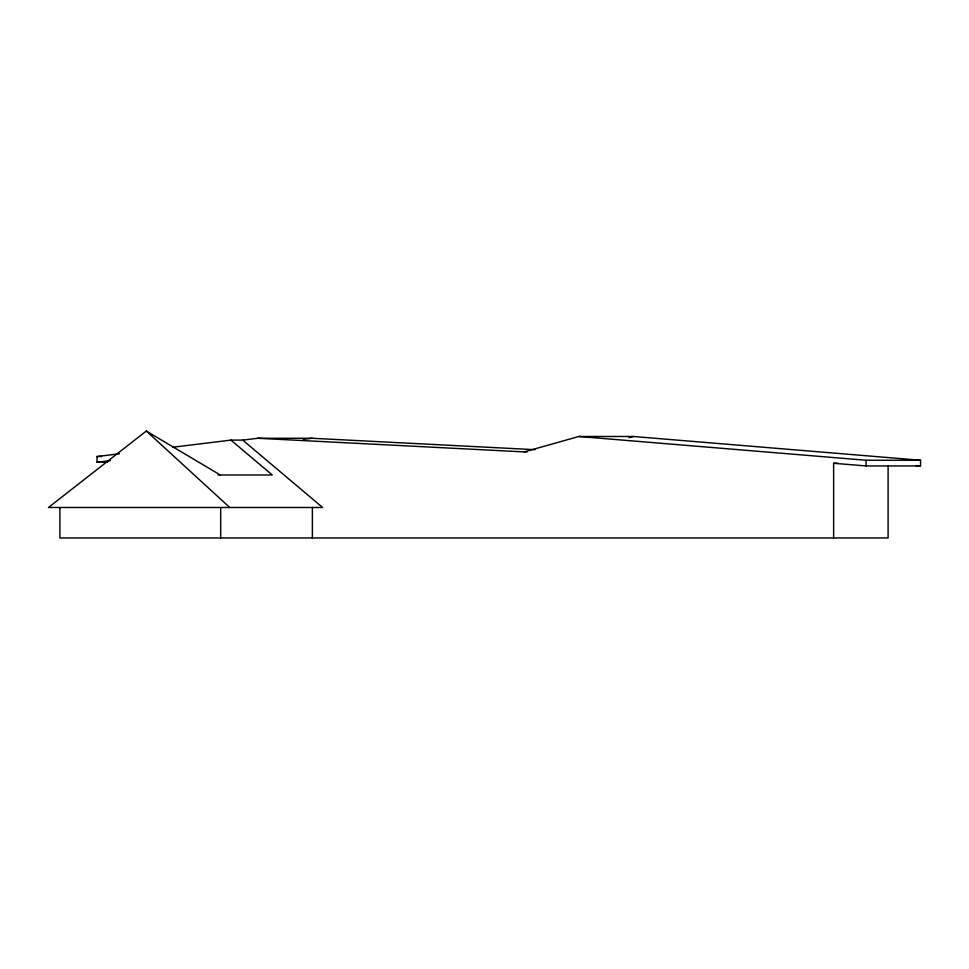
<?xml version="1.0" encoding="UTF-8"?>
<svg xmlns="http://www.w3.org/2000/svg" width="969" height="969" viewBox="0 0 969 969"><rect width="100%" height="100%" fill="white"/><g stroke="black" fill="none" stroke-linecap="round" stroke-linejoin="round"><path stroke-width="1.45" d="M220.266 474.98L146.307 431.035L48.45 507.49L322.629 507.49L242.747 440.108L230.913 440.108L172.906 447.218M242.747 440.108L257.73 438.267L524.132 451.905L578.868 436.486L633.351 436.486L920.55 460.251L920.55 465.944L866.08 465.944L833.631 463.267L833.631 537.965M629.026 437.697L633.351 436.486M107.595 462.213L97.045 462.213L97.045 456.52L119.357 453.783M97.045 462.213L110.321 460.59M303.273 439.369L312.2 438.267L534.961 449.677M257.73 438.267L312.2 438.267M524.132 451.905L527.16 451.905M97.045 456.52L101.563 456.52M578.868 436.486L866.08 460.251L920.55 460.251M833.631 463.267L838.161 463.267M217.892 474.98L272.253 474.98L230.913 440.108M916.129 465.58L920.55 465.944M146.307 431.035L229.75 507.49M888.101 466.246L888.101 537.965L59.896 537.965L59.896 507.49M866.08 460.251L866.08 465.944M312.369 507.49L312.369 537.965M220.678 507.49L220.678 537.965"/></g></svg>
